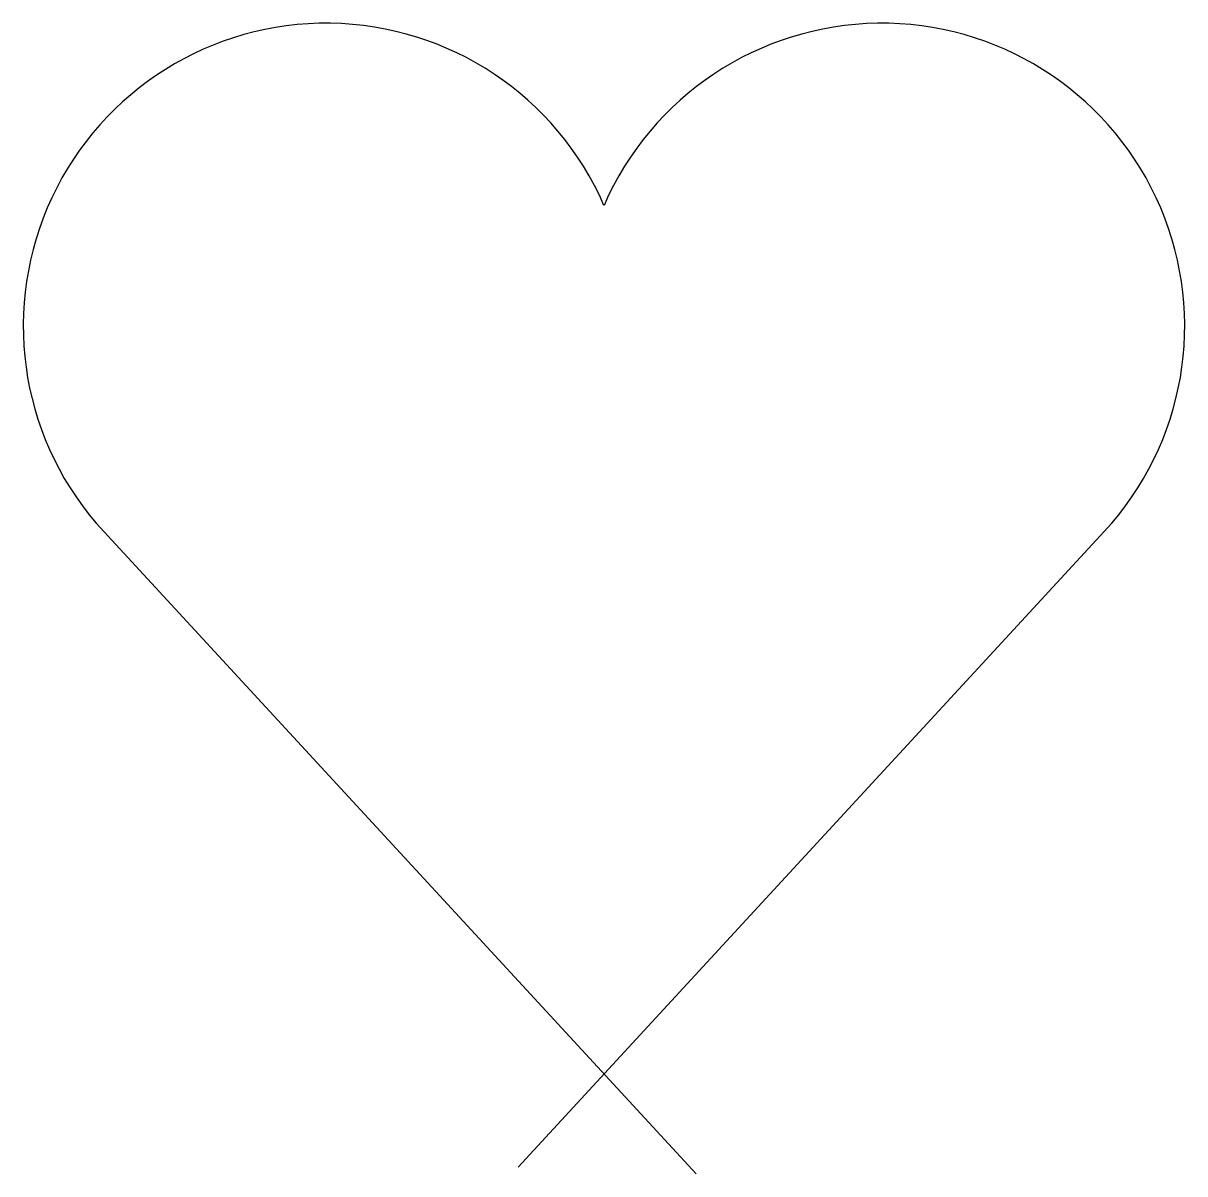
# Model space of a CAD drawing. Header units: millimetres. Extents: x 1.46 to 6.37, y 1.14 to 6.
import ezdxf

# ---------------------------------------------------------------- set-up
doc = ezdxf.new("R2010")
doc.units = ezdxf.units.MM
doc.header["$MEASUREMENT"] = 0

msp = doc.modelspace()

# ---------------------------------------------------------------- linework, layer by layer
for p, q in [((1.7683, 3.8906), (4.3032, 1.1408)), ((6.06, 3.8906), (3.5512, 1.1691))]:
    msp.add_line(p, q)
for centre, start, end in [((2.74, 4.7241), 23.4908, 220.6252), ((5.0883, 4.7241), 319.3748, 156.5092)]:
    msp.add_arc(centre, 1.2802, start, end)

doc.saveas('drawing.dxf')
